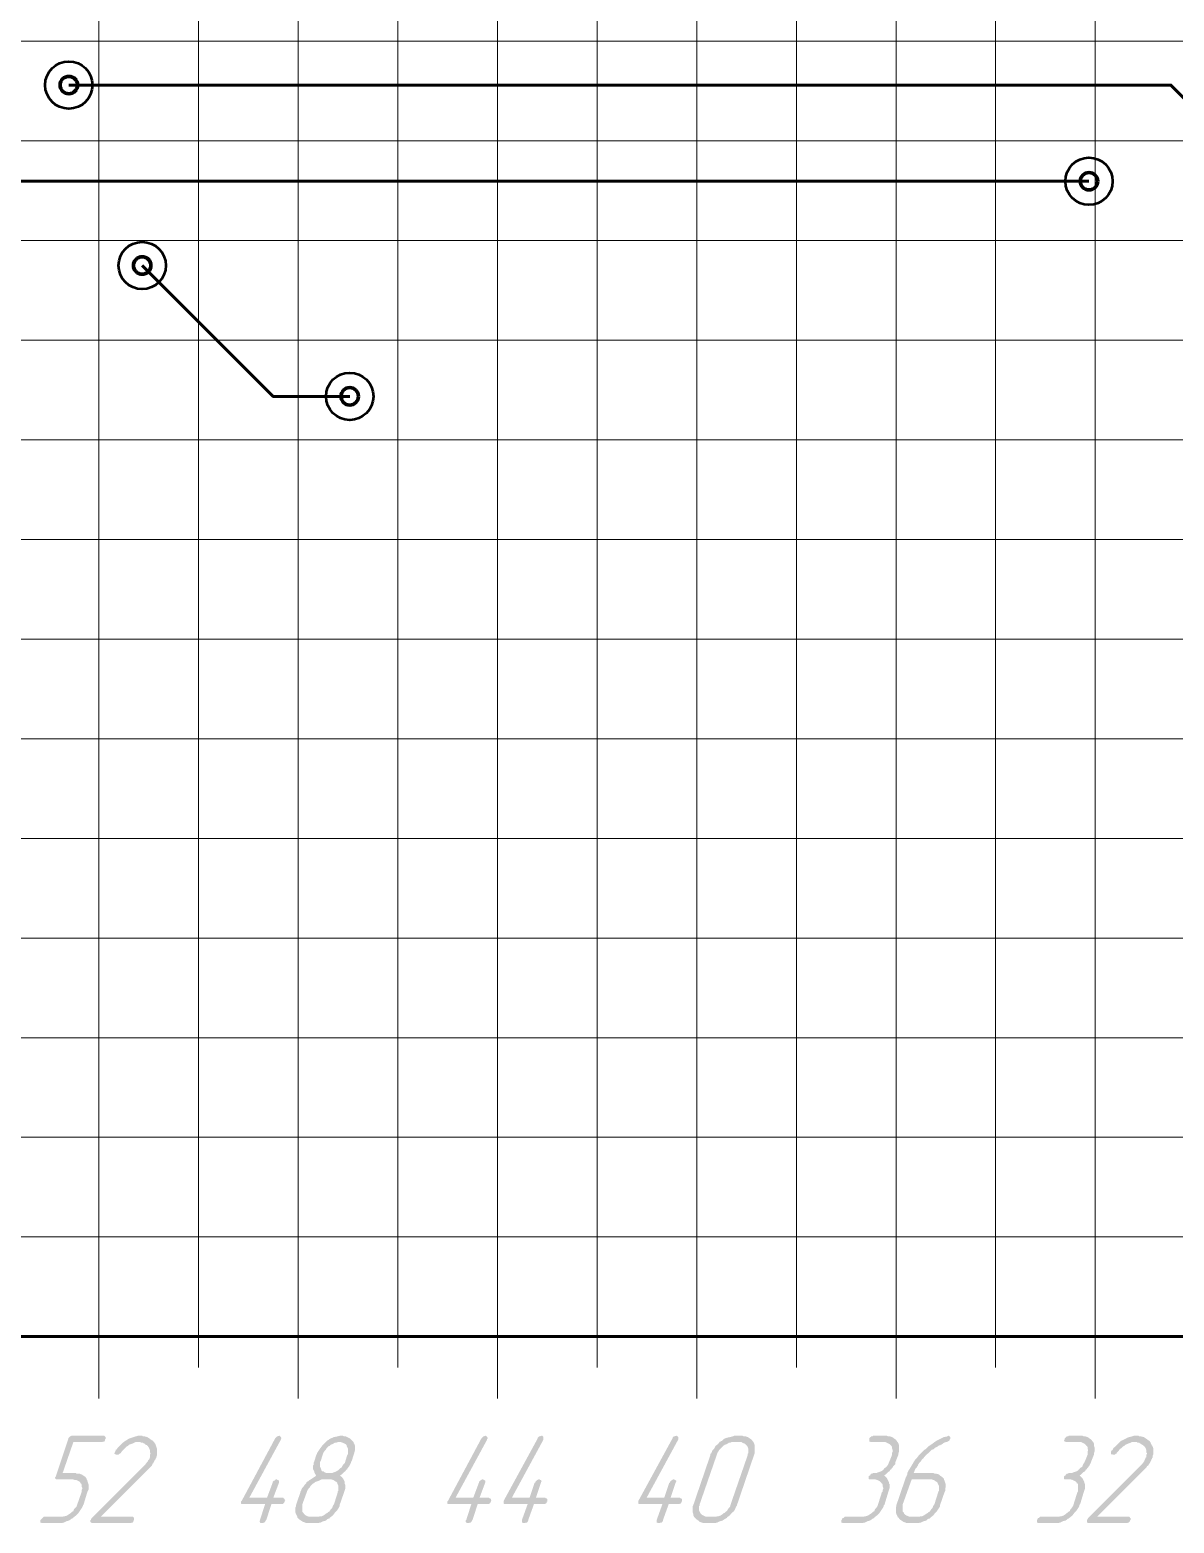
# Model space of a CAD drawing. Extents: x 260 to 1101, y 70 to 664.
# Drawn here: x 903.4 to 949.4, y 394.7 to 454.6 of the extents above; entities that cross this region are included whole.
import ezdxf

# ---------------------------------------------------------------- set-up
doc = ezdxf.new("R2010")
doc.units = 0
doc.header["$MEASUREMENT"] = 0
doc.layers.add('PDF _Геометрия', color=7, linetype='CONTINUOUS')
doc.layers.add('PDF _Сплошная заливка', color=7, linetype='CONTINUOUS')

msp = doc.modelspace()

# ---------------------------------------------------------------- hatches: boundary and pattern name
at = {"layer": 'PDF _Сплошная заливка', "transparency": 33554559}
for points in [[(906.399, 398.168), (906.424, 398.142), (906.45, 398.117), (906.45, 398.117), (906.45, 398.092), (906.45, 398.066), (906.45, 398.041), (906.45, 398.041), (906.424, 398.015), (906.424, 397.99), (906.399, 397.939), (906.373, 397.939), (906.348, 397.939), (906.323, 397.914), (906.272, 397.914), (905.154, 397.914), (904.722, 396.669), (905.256, 396.669), (905.281, 396.644), (905.332, 396.644), (905.408, 396.644), (905.484, 396.618), (905.561, 396.568), (905.637, 396.517), (905.687, 396.441), (905.687, 396.415), (905.713, 396.39), (905.713, 396.364), (905.738, 396.288), (905.764, 396.212), (905.764, 396.11), (905.764, 396.009), (905.738, 395.958), (905.713, 395.907), (905.561, 395.399), (905.561, 395.399), (905.561, 395.399), (905.535, 395.374), (905.535, 395.348), (905.51, 395.298), (905.459, 395.221), (905.408, 395.145), (905.357, 395.069), (905.256, 394.967), (905.154, 394.891), (905.154, 394.891), (905.154, 394.866), (905.129, 394.866), (905.103, 394.84), (905.078, 394.84), (905.052, 394.815), (904.976, 394.764), (904.875, 394.739), (904.773, 394.688), (904.671, 394.663), (904.544, 394.663), (903.909, 394.663), (903.884, 394.663), (903.858, 394.688), (903.833, 394.688), (903.833, 394.688), (903.833, 394.713), (903.833, 394.764), (903.833, 394.79), (903.833, 394.79), (903.858, 394.815), (903.884, 394.84), (903.909, 394.866), (903.909, 394.866), (903.935, 394.891), (903.96, 394.917), (904.011, 394.917), (904.671, 394.917), (904.722, 394.917), (904.773, 394.942), (904.824, 394.942), (904.9, 394.967), (904.976, 395.018), (905.052, 395.069), (905.052, 395.069), (905.078, 395.094), (905.103, 395.12), (905.154, 395.145), (905.179, 395.221), (905.23, 395.272), (905.281, 395.323), (905.306, 395.399), (905.484, 395.907), (905.484, 395.907), (905.484, 395.933), (905.484, 395.983), (905.51, 396.034), (905.51, 396.085), (905.484, 396.136), (905.484, 396.212), (905.459, 396.263), (905.434, 396.263), (905.434, 396.288), (905.408, 396.314), (905.383, 396.339), (905.332, 396.364), (905.281, 396.39), (905.23, 396.39), (905.154, 396.415), (904.494, 396.415), (904.468, 396.415), (904.468, 396.415), (904.443, 396.441), (904.417, 396.466), (904.417, 396.491), (904.443, 396.517), (904.951, 398.041), (904.951, 398.041), (904.951, 398.066), (904.976, 398.092), (904.976, 398.092), (905.002, 398.117), (905.027, 398.142), (905.078, 398.168), (905.129, 398.168), (906.373, 398.168)], [(907.898, 398.168), (907.923, 398.168), (907.949, 398.142), (908.025, 398.142), (908.126, 398.117), (908.203, 398.066), (908.304, 397.99), (908.355, 397.965), (908.38, 397.914), (908.38, 397.914), (908.406, 397.914), (908.406, 397.888), (908.431, 397.863), (908.457, 397.812), (908.482, 397.736), (908.507, 397.66), (908.507, 397.558), (908.507, 397.482), (908.507, 397.431), (908.507, 397.38), (908.482, 397.304), (908.482, 397.304), (908.482, 397.279), (908.457, 397.253), (908.457, 397.228), (908.431, 397.203), (908.406, 397.152), (908.355, 397.05), (908.355, 397.05), (908.33, 397.05), (908.33, 397.025), (908.304, 396.974), (908.279, 396.949), (908.228, 396.898), (908.177, 396.847), (908.126, 396.796), (906.246, 394.917), (907.517, 394.917), (907.542, 394.917), (907.568, 394.891), (907.593, 394.866), (907.593, 394.866), (907.593, 394.84), (907.593, 394.815), (907.593, 394.79), (907.593, 394.79), (907.568, 394.764), (907.568, 394.739), (907.542, 394.688), (907.517, 394.688), (907.491, 394.688), (907.466, 394.663), (907.415, 394.663), (905.916, 394.663), (905.916, 394.663), (905.865, 394.688), (905.865, 394.688), (905.84, 394.713), (905.84, 394.739), (905.84, 394.764), (905.84, 394.79), (905.865, 394.79), (905.865, 394.815), (905.891, 394.866), (907.974, 396.949), (908.05, 397.025), (908.126, 397.126), (908.126, 397.126), (908.126, 397.126), (908.152, 397.152), (908.152, 397.177), (908.203, 397.228), (908.228, 397.304), (908.228, 397.304), (908.228, 397.304), (908.228, 397.355), (908.228, 397.406), (908.253, 397.457), (908.228, 397.507), (908.228, 397.584), (908.203, 397.66), (908.177, 397.711), (908.152, 397.736), (908.152, 397.736), (908.152, 397.761), (908.126, 397.761), (908.126, 397.787), (908.05, 397.812), (907.999, 397.863), (907.974, 397.863), (907.974, 397.863), (907.949, 397.888), (907.923, 397.888), (907.898, 397.888), (907.847, 397.914), (907.745, 397.914), (907.72, 397.914), (907.695, 397.914), (907.644, 397.914), (907.593, 397.888), (907.542, 397.863), (907.466, 397.838), (907.39, 397.812), (907.39, 397.812), (907.364, 397.787), (907.339, 397.761), (907.288, 397.736), (907.237, 397.685), (907.186, 397.634), (907.11, 397.558), (907.059, 397.482), (907.034, 397.482), (907.034, 397.457), (907.009, 397.457), (906.983, 397.431), (906.983, 397.431), (906.958, 397.406), (906.932, 397.406), (906.907, 397.406), (906.907, 397.406), (906.882, 397.406), (906.856, 397.431), (906.831, 397.431), (906.831, 397.431), (906.805, 397.457), (906.805, 397.482), (906.831, 397.533), (906.856, 397.584), (906.856, 397.584), (906.856, 397.584), (906.856, 397.609), (906.882, 397.609), (906.932, 397.685), (906.983, 397.736), (907.059, 397.812), (907.136, 397.888), (907.237, 397.965), (907.339, 398.015), (907.339, 398.015), (907.339, 398.041), (907.364, 398.041), (907.415, 398.066), (907.491, 398.092), (907.568, 398.117), (907.644, 398.142), (907.745, 398.168), (907.821, 398.168), (907.872, 398.168)], [(913.436, 398.168), (913.461, 398.142), (913.487, 398.117), (913.487, 398.117), (913.487, 398.117), (913.512, 398.066), (913.487, 398.041), (913.487, 398.015), (912.217, 395.679), (912.928, 395.679), (913.157, 396.288), (913.157, 396.288), (913.157, 396.314), (913.182, 396.339), (913.207, 396.364), (913.233, 396.364), (913.258, 396.39), (913.284, 396.415), (913.309, 396.415), (913.334, 396.415), (913.334, 396.415), (913.36, 396.39), (913.385, 396.39), (913.411, 396.364), (913.411, 396.364), (913.411, 396.339), (913.411, 396.288), (913.182, 395.679), (913.588, 395.679), (913.588, 395.653), (913.614, 395.653), (913.639, 395.628), (913.639, 395.628), (913.639, 395.602), (913.665, 395.577), (913.639, 395.552), (913.639, 395.526), (913.639, 395.526), (913.614, 395.475), (913.588, 395.45), (913.588, 395.45), (913.563, 395.425), (913.512, 395.425), (913.487, 395.425), (913.106, 395.425), (912.902, 394.79), (912.877, 394.764), (912.877, 394.764), (912.852, 394.713), (912.826, 394.688), (912.826, 394.688), (912.801, 394.688), (912.775, 394.663), (912.725, 394.663), (912.725, 394.663), (912.699, 394.663), (912.674, 394.663), (912.648, 394.688), (912.648, 394.688), (912.648, 394.713), (912.623, 394.739), (912.648, 394.764), (912.648, 394.79), (912.852, 395.425), (911.963, 395.425), (911.937, 395.425), (911.912, 395.425), (911.886, 395.45), (911.886, 395.45), (911.886, 395.475), (911.886, 395.501), (911.886, 395.526), (911.912, 395.552), (913.258, 398.066), (913.258, 398.066), (913.284, 398.092), (913.309, 398.117), (913.334, 398.142), (913.411, 398.168)], [(921.718, 398.168), (921.743, 398.142), (921.769, 398.117), (921.769, 398.117), (921.769, 398.117), (921.794, 398.066), (921.769, 398.041), (921.769, 398.015), (920.499, 395.679), (921.21, 395.679), (921.439, 396.288), (921.439, 396.288), (921.439, 396.314), (921.464, 396.339), (921.489, 396.364), (921.515, 396.364), (921.515, 396.39), (921.565, 396.415), (921.591, 396.415), (921.616, 396.415), (921.616, 396.415), (921.642, 396.39), (921.667, 396.39), (921.667, 396.364), (921.692, 396.364), (921.692, 396.339), (921.692, 396.288), (921.464, 395.679), (921.845, 395.679), (921.87, 395.653), (921.896, 395.653), (921.921, 395.628), (921.921, 395.628), (921.921, 395.602), (921.947, 395.577), (921.921, 395.552), (921.921, 395.526), (921.921, 395.526), (921.896, 395.475), (921.87, 395.45), (921.845, 395.45), (921.845, 395.425), (921.794, 395.425), (921.769, 395.425), (921.388, 395.425), (921.184, 394.79), (921.159, 394.764), (921.159, 394.764), (921.134, 394.713), (921.108, 394.688), (921.083, 394.688), (921.083, 394.688), (921.032, 394.663), (921.007, 394.663), (921.007, 394.663), (920.981, 394.663), (920.956, 394.663), (920.93, 394.688), (920.93, 394.688), (920.905, 394.713), (920.905, 394.739), (920.905, 394.764), (920.93, 394.79), (921.134, 395.425), (920.244, 395.425), (920.219, 395.425), (920.194, 395.425), (920.168, 395.45), (920.168, 395.45), (920.168, 395.475), (920.168, 395.501), (920.168, 395.526), (920.194, 395.552), (921.54, 398.066), (921.54, 398.066), (921.565, 398.092), (921.591, 398.117), (921.616, 398.142), (921.692, 398.168), (921.692, 398.168)], [(923.979, 398.168), (924.004, 398.142), (924.03, 398.117), (924.03, 398.117), (924.03, 398.117), (924.03, 398.066), (924.03, 398.041), (924.03, 398.015), (922.76, 395.679), (923.471, 395.679), (923.674, 396.288), (923.699, 396.288), (923.699, 396.314), (923.725, 396.339), (923.75, 396.364), (923.75, 396.364), (923.776, 396.39), (923.826, 396.415), (923.852, 396.415), (923.852, 396.415), (923.877, 396.415), (923.903, 396.39), (923.928, 396.39), (923.928, 396.364), (923.954, 396.364), (923.954, 396.339), (923.928, 396.288), (923.725, 395.679), (924.106, 395.679), (924.131, 395.653), (924.157, 395.653), (924.182, 395.628), (924.182, 395.628), (924.182, 395.602), (924.182, 395.577), (924.182, 395.552), (924.182, 395.526), (924.157, 395.526), (924.157, 395.475), (924.131, 395.45), (924.106, 395.45), (924.081, 395.425), (924.055, 395.425), (924.004, 395.425), (923.649, 395.425), (923.42, 394.79), (923.42, 394.764), (923.42, 394.764), (923.395, 394.713), (923.369, 394.688), (923.344, 394.688), (923.318, 394.688), (923.293, 394.663), (923.242, 394.663), (923.242, 394.663), (923.242, 394.663), (923.217, 394.663), (923.191, 394.688), (923.166, 394.688), (923.166, 394.713), (923.166, 394.739), (923.166, 394.764), (923.166, 394.79), (923.395, 395.425), (922.505, 395.425), (922.48, 395.425), (922.455, 395.425), (922.429, 395.45), (922.429, 395.45), (922.429, 395.475), (922.429, 395.501), (922.429, 395.526), (922.429, 395.552), (923.801, 398.066), (923.801, 398.066), (923.801, 398.092), (923.826, 398.117), (923.852, 398.142), (923.954, 398.168), (923.954, 398.168)], [(929.39, 398.168), (929.416, 398.142), (929.441, 398.117), (929.441, 398.117), (929.441, 398.117), (929.441, 398.066), (929.441, 398.041), (929.441, 398.015), (928.171, 395.679), (928.882, 395.679), (929.085, 396.288), (929.111, 396.288), (929.111, 396.314), (929.136, 396.339), (929.162, 396.364), (929.162, 396.364), (929.187, 396.39), (929.238, 396.415), (929.263, 396.415), (929.263, 396.415), (929.289, 396.415), (929.314, 396.39), (929.339, 396.39), (929.339, 396.364), (929.365, 396.364), (929.365, 396.339), (929.339, 396.288), (929.136, 395.679), (929.517, 395.679), (929.543, 395.653), (929.568, 395.653), (929.593, 395.628), (929.593, 395.628), (929.593, 395.602), (929.593, 395.577), (929.593, 395.552), (929.593, 395.526), (929.568, 395.526), (929.568, 395.475), (929.543, 395.45), (929.517, 395.45), (929.492, 395.425), (929.466, 395.425), (929.416, 395.425), (929.06, 395.425), (928.831, 394.79), (928.831, 394.764), (928.831, 394.764), (928.806, 394.713), (928.78, 394.688), (928.755, 394.688), (928.73, 394.688), (928.704, 394.663), (928.679, 394.663), (928.653, 394.663), (928.653, 394.663), (928.628, 394.663), (928.603, 394.688), (928.577, 394.688), (928.577, 394.713), (928.577, 394.739), (928.577, 394.764), (928.577, 394.79), (928.806, 395.425), (927.917, 395.425), (927.891, 395.425), (927.866, 395.425), (927.84, 395.45), (927.84, 395.45), (927.84, 395.475), (927.84, 395.501), (927.84, 395.526), (927.84, 395.552), (929.212, 398.066), (929.212, 398.066), (929.212, 398.092), (929.238, 398.117), (929.263, 398.142), (929.365, 398.168), (929.365, 398.168)], [(937.825, 398.168), (937.875, 398.142), (937.952, 398.142), (938.028, 398.117), (938.104, 398.066), (938.18, 398.015), (938.231, 397.939), (938.231, 397.939), (938.256, 397.914), (938.282, 397.863), (938.307, 397.787), (938.307, 397.711), (938.307, 397.634), (938.307, 397.533), (938.282, 397.457), (938.282, 397.406), (938.18, 397.152), (938.155, 397.076), (938.155, 397.025), (938.104, 396.974), (938.104, 396.974), (938.104, 396.974), (938.079, 396.949), (938.053, 396.898), (938.002, 396.847), (938.002, 396.822), (937.977, 396.822), (937.952, 396.796), (937.926, 396.745), (937.875, 396.72), (937.825, 396.669), (937.774, 396.618), (937.697, 396.568), (937.723, 396.568), (937.723, 396.568), (937.748, 396.542), (937.774, 396.517), (937.825, 396.466), (937.85, 396.415), (937.875, 396.364), (937.901, 396.314), (937.901, 396.288), (937.901, 396.263), (937.926, 396.237), (937.926, 396.187), (937.926, 396.136), (937.926, 396.06), (937.901, 395.983), (937.875, 395.907), (937.723, 395.399), (937.723, 395.399), (937.723, 395.399), (937.697, 395.374), (937.697, 395.348), (937.672, 395.298), (937.621, 395.221), (937.57, 395.145), (937.52, 395.069), (937.418, 394.967), (937.316, 394.891), (937.316, 394.891), (937.316, 394.866), (937.291, 394.866), (937.266, 394.84), (937.24, 394.84), (937.215, 394.815), (937.139, 394.764), (937.037, 394.739), (936.935, 394.688), (936.834, 394.663), (936.707, 394.663), (936.072, 394.663), (936.046, 394.663), (936.021, 394.688), (935.995, 394.688), (935.995, 394.688), (935.995, 394.713), (935.995, 394.764), (935.995, 394.79), (935.995, 394.79), (936.021, 394.815), (936.021, 394.84), (936.046, 394.866), (936.072, 394.866), (936.097, 394.891), (936.122, 394.917), (936.173, 394.917), (936.834, 394.917), (936.885, 394.917), (936.935, 394.942), (936.986, 394.942), (937.062, 394.967), (937.139, 395.018), (937.215, 395.069), (937.215, 395.069), (937.24, 395.094), (937.266, 395.12), (937.316, 395.145), (937.342, 395.221), (937.393, 395.272), (937.443, 395.348), (937.469, 395.425), (937.621, 395.907), (937.647, 395.933), (937.647, 395.958), (937.647, 395.983), (937.672, 396.034), (937.672, 396.085), (937.647, 396.161), (937.647, 396.212), (937.621, 396.263), (937.596, 396.263), (937.596, 396.288), (937.57, 396.314), (937.545, 396.339), (937.494, 396.364), (937.443, 396.39), (937.367, 396.415), (937.291, 396.415), (937.164, 396.415), (937.139, 396.415), (937.113, 396.415), (937.088, 396.441), (937.088, 396.441), (937.088, 396.466), (937.088, 396.491), (937.088, 396.542), (937.088, 396.542), (937.113, 396.568), (937.139, 396.568), (937.164, 396.618), (937.164, 396.618), (937.189, 396.644), (937.215, 396.644), (937.266, 396.669), (937.291, 396.669), (937.342, 396.669), (937.393, 396.669), (937.443, 396.695), (937.52, 396.72), (937.596, 396.745), (937.672, 396.796), (937.672, 396.822), (937.697, 396.822), (937.723, 396.872), (937.774, 396.898), (937.825, 396.949), (937.875, 397.025), (937.901, 397.101), (937.926, 397.152), (938.028, 397.406), (938.028, 397.431), (938.028, 397.457), (938.028, 397.482), (938.053, 397.533), (938.053, 397.584), (938.028, 397.66), (938.028, 397.711), (938.002, 397.761), (938.002, 397.761), (937.977, 397.787), (937.952, 397.812), (937.926, 397.838), (937.875, 397.863), (937.825, 397.888), (937.774, 397.914), (937.697, 397.914), (937.189, 397.914), (937.164, 397.914), (937.139, 397.939), (937.113, 397.939), (937.113, 397.939), (937.113, 397.965), (937.113, 397.99), (937.113, 398.041), (937.113, 398.041), (937.113, 398.066), (937.139, 398.092), (937.164, 398.117), (937.189, 398.117), (937.189, 398.142), (937.24, 398.142), (937.266, 398.168), (937.799, 398.168)], [(945.675, 398.168), (945.725, 398.142), (945.802, 398.142), (945.878, 398.117), (945.954, 398.066), (946.03, 398.015), (946.081, 397.939), (946.081, 397.939), (946.106, 397.914), (946.132, 397.863), (946.132, 397.787), (946.157, 397.711), (946.157, 397.634), (946.157, 397.533), (946.132, 397.457), (946.132, 397.406), (946.03, 397.152), (946.005, 397.076), (945.979, 397.025), (945.954, 396.974), (945.954, 396.974), (945.954, 396.974), (945.929, 396.949), (945.903, 396.898), (945.852, 396.847), (945.852, 396.822), (945.827, 396.822), (945.802, 396.796), (945.776, 396.745), (945.725, 396.72), (945.675, 396.669), (945.624, 396.618), (945.548, 396.568), (945.548, 396.568), (945.573, 396.568), (945.598, 396.542), (945.624, 396.517), (945.675, 396.466), (945.7, 396.415), (945.725, 396.364), (945.751, 396.314), (945.751, 396.288), (945.751, 396.263), (945.776, 396.237), (945.776, 396.187), (945.776, 396.136), (945.776, 396.06), (945.751, 395.983), (945.725, 395.907), (945.573, 395.399), (945.573, 395.399), (945.548, 395.399), (945.548, 395.374), (945.548, 395.348), (945.522, 395.298), (945.471, 395.221), (945.42, 395.145), (945.344, 395.069), (945.268, 394.967), (945.166, 394.891), (945.166, 394.891), (945.166, 394.866), (945.141, 394.866), (945.116, 394.84), (945.09, 394.84), (945.065, 394.815), (944.989, 394.764), (944.887, 394.739), (944.785, 394.688), (944.684, 394.663), (944.557, 394.663), (943.922, 394.663), (943.896, 394.663), (943.871, 394.688), (943.845, 394.688), (943.845, 394.688), (943.845, 394.713), (943.845, 394.764), (943.845, 394.79), (943.845, 394.79), (943.871, 394.815), (943.871, 394.84), (943.896, 394.866), (943.922, 394.866), (943.947, 394.891), (943.972, 394.917), (944.023, 394.917), (944.684, 394.917), (944.735, 394.917), (944.785, 394.942), (944.836, 394.942), (944.912, 394.967), (944.989, 395.018), (945.039, 395.069), (945.065, 395.069), (945.09, 395.094), (945.116, 395.12), (945.166, 395.145), (945.192, 395.221), (945.243, 395.272), (945.294, 395.348), (945.319, 395.425), (945.471, 395.907), (945.497, 395.933), (945.497, 395.958), (945.497, 395.983), (945.497, 396.034), (945.497, 396.085), (945.497, 396.161), (945.497, 396.212), (945.471, 396.263), (945.446, 396.263), (945.446, 396.288), (945.42, 396.314), (945.395, 396.339), (945.344, 396.364), (945.294, 396.39), (945.217, 396.415), (945.141, 396.415), (945.014, 396.415), (944.989, 396.415), (944.963, 396.415), (944.938, 396.441), (944.938, 396.441), (944.938, 396.466), (944.938, 396.491), (944.938, 396.542), (944.938, 396.542), (944.963, 396.568), (944.989, 396.568), (945.014, 396.618), (945.014, 396.618), (945.039, 396.644), (945.065, 396.644), (945.116, 396.669), (945.141, 396.669), (945.192, 396.669), (945.243, 396.669), (945.294, 396.695), (945.37, 396.72), (945.446, 396.745), (945.522, 396.796), (945.522, 396.822), (945.548, 396.822), (945.573, 396.872), (945.624, 396.898), (945.675, 396.949), (945.7, 397.025), (945.751, 397.101), (945.776, 397.152), (945.878, 397.406), (945.878, 397.431), (945.878, 397.457), (945.878, 397.482), (945.878, 397.533), (945.903, 397.584), (945.878, 397.66), (945.878, 397.711), (945.852, 397.761), (945.827, 397.761), (945.827, 397.787), (945.802, 397.812), (945.776, 397.838), (945.725, 397.863), (945.675, 397.888), (945.624, 397.914), (945.548, 397.914), (945.039, 397.914), (945.014, 397.914), (944.989, 397.939), (944.963, 397.939), (944.963, 397.939), (944.938, 397.965), (944.938, 397.99), (944.963, 398.041), (944.963, 398.041), (944.963, 398.066), (944.989, 398.092), (945.014, 398.117), (945.014, 398.117), (945.039, 398.142), (945.09, 398.142), (945.116, 398.168), (945.649, 398.168)], [(947.885, 398.168), (947.936, 398.168), (947.961, 398.142), (948.037, 398.142), (948.139, 398.117), (948.215, 398.066), (948.317, 397.99), (948.367, 397.965), (948.393, 397.914), (948.393, 397.914), (948.393, 397.914), (948.418, 397.888), (948.418, 397.863), (948.444, 397.812), (948.494, 397.736), (948.52, 397.66), (948.52, 397.558), (948.52, 397.482), (948.52, 397.431), (948.494, 397.38), (948.494, 397.304), (948.494, 397.304), (948.469, 397.279), (948.469, 397.253), (948.444, 397.228), (948.444, 397.203), (948.418, 397.152), (948.367, 397.05), (948.367, 397.05), (948.342, 397.05), (948.342, 397.025), (948.317, 396.974), (948.266, 396.949), (948.24, 396.898), (948.19, 396.847), (948.139, 396.796), (946.259, 394.917), (947.529, 394.917), (947.554, 394.917), (947.58, 394.891), (947.58, 394.866), (947.605, 394.866), (947.605, 394.84), (947.605, 394.815), (947.605, 394.79), (947.605, 394.79), (947.58, 394.764), (947.58, 394.739), (947.529, 394.688), (947.529, 394.688), (947.504, 394.688), (947.478, 394.663), (947.428, 394.663), (945.929, 394.663), (945.903, 394.663), (945.878, 394.688), (945.852, 394.688), (945.852, 394.713), (945.852, 394.739), (945.852, 394.764), (945.852, 394.79), (945.852, 394.79), (945.878, 394.815), (945.903, 394.866), (947.986, 396.949), (948.063, 397.025), (948.139, 397.126), (948.139, 397.126), (948.139, 397.126), (948.164, 397.152), (948.164, 397.177), (948.19, 397.228), (948.215, 397.304), (948.215, 397.304), (948.24, 397.304), (948.24, 397.355), (948.24, 397.406), (948.266, 397.457), (948.24, 397.507), (948.24, 397.584), (948.215, 397.66), (948.19, 397.711), (948.164, 397.736), (948.164, 397.736), (948.164, 397.761), (948.139, 397.761), (948.113, 397.787), (948.063, 397.812), (947.986, 397.863), (947.986, 397.863), (947.986, 397.863), (947.961, 397.888), (947.936, 397.888), (947.885, 397.888), (947.859, 397.914), (947.758, 397.914), (947.732, 397.914), (947.707, 397.914), (947.656, 397.914), (947.605, 397.888), (947.529, 397.863), (947.478, 397.838), (947.402, 397.812), (947.402, 397.812), (947.377, 397.787), (947.351, 397.761), (947.3, 397.736), (947.25, 397.685), (947.173, 397.634), (947.123, 397.558), (947.046, 397.482), (947.046, 397.482), (947.046, 397.457), (947.021, 397.457), (946.996, 397.431), (946.996, 397.431), (946.97, 397.406), (946.945, 397.406), (946.919, 397.406), (946.919, 397.406), (946.894, 397.406), (946.869, 397.431), (946.843, 397.431), (946.818, 397.431), (946.818, 397.457), (946.818, 397.482), (946.818, 397.533), (946.843, 397.584), (946.843, 397.584), (946.869, 397.584), (946.869, 397.609), (946.894, 397.609), (946.919, 397.685), (946.996, 397.736), (947.072, 397.812), (947.148, 397.888), (947.224, 397.965), (947.326, 398.015), (947.351, 398.015), (947.351, 398.041), (947.377, 398.041), (947.428, 398.066), (947.478, 398.092), (947.554, 398.117), (947.656, 398.142), (947.732, 398.168), (947.834, 398.168)]]:
    msp.add_hatch(color=256, dxfattribs=at).paths.add_polyline_path(points)
h = msp.add_hatch(color=256, dxfattribs=at)
h.paths.add_polyline_path([(915.824, 397.914), (915.799, 397.914), (915.773, 397.914), (915.697, 397.888), (915.646, 397.888), (915.57, 397.838), (915.494, 397.812), (915.443, 397.761), (915.418, 397.761), (915.392, 397.736), (915.367, 397.711), (915.316, 397.66), (915.291, 397.609), (915.24, 397.558), (915.189, 397.482), (915.163, 397.406), (915.087, 397.152), (915.087, 397.152), (915.062, 397.126), (915.062, 397.076), (915.062, 397.025), (915.062, 396.974), (915.062, 396.923), (915.087, 396.872), (915.113, 396.796), (915.113, 396.796), (915.113, 396.796), (915.138, 396.745), (915.189, 396.745), (915.214, 396.72), (915.265, 396.695), (915.341, 396.669), (915.418, 396.669), (915.443, 396.669), (915.494, 396.669), (915.545, 396.669), (915.595, 396.695), (915.672, 396.72), (915.722, 396.745), (915.799, 396.796), (915.824, 396.822), (915.824, 396.822), (915.875, 396.872), (915.926, 396.898), (915.951, 396.949), (916.002, 397.025), (916.053, 397.076), (916.078, 397.152), (916.154, 397.406), (916.18, 397.431), (916.18, 397.457), (916.18, 397.482), (916.18, 397.533), (916.18, 397.584), (916.18, 397.66), (916.154, 397.711), (916.129, 397.761), (916.129, 397.761), (916.129, 397.787), (916.103, 397.812), (916.078, 397.838), (916.027, 397.863), (915.976, 397.888), (915.9, 397.914)], flags=0)
h.paths.add_polyline_path([(915.443, 396.415), (915.163, 396.415), (915.113, 396.415), (915.062, 396.39), (915.011, 396.364), (914.935, 396.339), (914.859, 396.314), (914.808, 396.263), (914.782, 396.263), (914.757, 396.237), (914.732, 396.212), (914.681, 396.161), (914.655, 396.11), (914.605, 396.06), (914.554, 395.983), (914.528, 395.907), (914.351, 395.425), (914.351, 395.399), (914.351, 395.374), (914.351, 395.348), (914.351, 395.298), (914.351, 395.247), (914.351, 395.171), (914.351, 395.12), (914.401, 395.069), (914.401, 395.069), (914.401, 395.044), (914.427, 395.018), (914.452, 394.993), (914.503, 394.967), (914.554, 394.942), (914.63, 394.917), (914.681, 394.917), (914.986, 394.917), (915.011, 394.917), (915.062, 394.942), (915.138, 394.942), (915.189, 394.967), (915.265, 395.018), (915.341, 395.069), (915.367, 395.069), (915.367, 395.094), (915.418, 395.12), (915.443, 395.145), (915.494, 395.221), (915.545, 395.272), (915.57, 395.348), (915.621, 395.425), (915.773, 395.907), (915.773, 395.933), (915.799, 395.958), (915.799, 395.983), (915.799, 396.034), (915.799, 396.085), (915.799, 396.161), (915.773, 396.212), (915.748, 396.263), (915.748, 396.263), (915.748, 396.288), (915.722, 396.314), (915.672, 396.339), (915.646, 396.364), (915.595, 396.39), (915.519, 396.415)], flags=0)
h.paths.add_polyline_path([(915.976, 398.168), (916.027, 398.142), (916.103, 398.142), (916.154, 398.117), (916.256, 398.066), (916.307, 398.015), (916.383, 397.939), (916.383, 397.939), (916.383, 397.939), (916.408, 397.914), (916.408, 397.888), (916.434, 397.838), (916.459, 397.787), (916.459, 397.761), (916.459, 397.711), (916.459, 397.584), (916.434, 397.482), (916.408, 397.406), (916.332, 397.152), (916.332, 397.152), (916.307, 397.126), (916.307, 397.101), (916.281, 397.05), (916.256, 396.999), (916.231, 396.949), (916.154, 396.847), (916.154, 396.822), (916.129, 396.822), (916.103, 396.796), (916.078, 396.745), (916.027, 396.72), (915.976, 396.669), (915.926, 396.618), (915.849, 396.568), (915.849, 396.568), (915.875, 396.568), (915.9, 396.542), (915.926, 396.517), (915.976, 396.466), (916.002, 396.415), (916.027, 396.364), (916.053, 396.314), (916.053, 396.288), (916.053, 396.263), (916.053, 396.237), (916.078, 396.187), (916.078, 396.136), (916.078, 396.06), (916.053, 395.983), (916.027, 395.907), (915.849, 395.399), (915.849, 395.399), (915.849, 395.399), (915.849, 395.374), (915.849, 395.348), (915.824, 395.298), (915.773, 395.221), (915.722, 395.145), (915.646, 395.069), (915.57, 394.967), (915.468, 394.891), (915.468, 394.891), (915.443, 394.866), (915.443, 394.866), (915.418, 394.84), (915.392, 394.84), (915.341, 394.815), (915.291, 394.764), (915.189, 394.739), (915.087, 394.688), (914.96, 394.663), (914.859, 394.663), (914.579, 394.663), (914.554, 394.663), (914.503, 394.663), (914.452, 394.688), (914.376, 394.713), (914.3, 394.764), (914.224, 394.815), (914.147, 394.891), (914.147, 394.891), (914.147, 394.917), (914.122, 394.967), (914.097, 395.018), (914.071, 395.094), (914.071, 395.196), (914.071, 395.298), (914.097, 395.348), (914.097, 395.399), (914.274, 395.907), (914.274, 395.933), (914.3, 395.933), (914.3, 395.983), (914.325, 396.034), (914.351, 396.085), (914.401, 396.136), (914.452, 396.212), (914.503, 396.263), (914.503, 396.288), (914.528, 396.314), (914.579, 396.339), (914.63, 396.39), (914.681, 396.415), (914.757, 396.466), (914.833, 396.517), (914.909, 396.568), (914.909, 396.568), (914.884, 396.593), (914.884, 396.618), (914.859, 396.644), (914.833, 396.695), (914.833, 396.72), (914.808, 396.771), (914.782, 396.822), (914.782, 396.847), (914.782, 396.847), (914.782, 396.898), (914.782, 396.923), (914.782, 396.974), (914.808, 397.025), (914.808, 397.101), (914.833, 397.152), (914.909, 397.406), (914.909, 397.431), (914.909, 397.431), (914.935, 397.431), (914.935, 397.457), (914.96, 397.507), (915.011, 397.584), (915.062, 397.66), (915.138, 397.761), (915.214, 397.838), (915.316, 397.939), (915.316, 397.939), (915.341, 397.965), (915.367, 397.99), (915.418, 398.015), (915.443, 398.041), (915.494, 398.066), (915.621, 398.117), (915.748, 398.142), (915.849, 398.168), (915.951, 398.168)], flags=0)
h = msp.add_hatch(color=256, dxfattribs=at)
h.paths.add_polyline_path([(931.905, 397.914), (931.626, 397.914), (931.575, 397.914), (931.524, 397.888), (931.473, 397.888), (931.397, 397.838), (931.321, 397.812), (931.245, 397.761), (931.245, 397.761), (931.219, 397.736), (931.194, 397.711), (931.143, 397.66), (931.092, 397.609), (931.067, 397.558), (931.016, 397.482), (930.991, 397.406), (930.305, 395.425), (930.305, 395.399), (930.305, 395.374), (930.279, 395.348), (930.279, 395.298), (930.279, 395.247), (930.279, 395.171), (930.305, 395.12), (930.33, 395.069), (930.33, 395.069), (930.355, 395.044), (930.381, 395.018), (930.406, 394.993), (930.457, 394.967), (930.508, 394.942), (930.559, 394.917), (930.635, 394.917), (930.914, 394.917), (930.965, 394.917), (931.016, 394.942), (931.067, 394.942), (931.143, 394.967), (931.219, 395.018), (931.27, 395.069), (931.296, 395.069), (931.321, 395.094), (931.346, 395.12), (931.397, 395.145), (931.423, 395.196), (931.473, 395.272), (931.524, 395.323), (931.55, 395.425), (932.236, 397.406), (932.236, 397.431), (932.236, 397.457), (932.261, 397.482), (932.261, 397.533), (932.261, 397.584), (932.261, 397.634), (932.236, 397.711), (932.21, 397.761), (932.21, 397.761), (932.185, 397.787), (932.159, 397.812), (932.134, 397.838), (932.083, 397.863), (932.032, 397.888), (931.981, 397.914)], flags=0)
h.paths.add_polyline_path([(932.032, 398.168), (932.083, 398.142), (932.159, 398.142), (932.236, 398.117), (932.312, 398.066), (932.388, 398.015), (932.439, 397.939), (932.439, 397.939), (932.464, 397.914), (932.489, 397.863), (932.515, 397.787), (932.515, 397.711), (932.515, 397.634), (932.515, 397.533), (932.515, 397.482), (932.489, 397.406), (931.804, 395.399), (931.804, 395.399), (931.804, 395.399), (931.804, 395.374), (931.778, 395.348), (931.753, 395.298), (931.727, 395.221), (931.677, 395.145), (931.6, 395.069), (931.499, 394.967), (931.397, 394.891), (931.397, 394.891), (931.397, 394.866), (931.372, 394.866), (931.346, 394.84), (931.321, 394.84), (931.296, 394.815), (931.219, 394.764), (931.118, 394.739), (931.016, 394.688), (930.914, 394.663), (930.787, 394.663), (930.508, 394.663), (930.508, 394.663), (930.457, 394.663), (930.381, 394.688), (930.305, 394.713), (930.254, 394.764), (930.178, 394.815), (930.102, 394.891), (930.102, 394.891), (930.076, 394.917), (930.051, 394.967), (930.051, 395.018), (930.025, 395.094), (930.025, 395.196), (930.025, 395.298), (930.025, 395.348), (930.051, 395.399), (930.737, 397.406), (930.737, 397.431), (930.737, 397.431), (930.737, 397.457), (930.762, 397.457), (930.787, 397.507), (930.813, 397.584), (930.889, 397.66), (930.94, 397.761), (931.041, 397.838), (931.118, 397.939), (931.143, 397.939), (931.143, 397.939), (931.168, 397.965), (931.194, 397.965), (931.219, 397.99), (931.245, 398.015), (931.321, 398.066), (931.397, 398.092), (931.524, 398.117), (931.626, 398.142), (931.677, 398.168)], flags=0)
h = msp.add_hatch(color=256, dxfattribs=at)
h.paths.add_polyline_path([(939.552, 396.415), (938.815, 396.415), (938.46, 395.425), (938.46, 395.399), (938.46, 395.374), (938.46, 395.348), (938.46, 395.298), (938.46, 395.247), (938.46, 395.171), (938.46, 395.12), (938.51, 395.069), (938.51, 395.069), (938.51, 395.044), (938.536, 395.018), (938.561, 394.993), (938.612, 394.967), (938.663, 394.942), (938.739, 394.917), (938.79, 394.917), (939.095, 394.917), (939.12, 394.917), (939.171, 394.942), (939.247, 394.942), (939.298, 394.967), (939.374, 395.018), (939.45, 395.069), (939.476, 395.069), (939.476, 395.094), (939.527, 395.12), (939.552, 395.145), (939.603, 395.221), (939.654, 395.272), (939.679, 395.348), (939.73, 395.425), (939.882, 395.907), (939.882, 395.933), (939.908, 395.958), (939.908, 395.983), (939.908, 396.034), (939.908, 396.085), (939.908, 396.161), (939.882, 396.212), (939.857, 396.263), (939.857, 396.263), (939.857, 396.288), (939.831, 396.314), (939.781, 396.339), (939.755, 396.364), (939.704, 396.39), (939.628, 396.415)], flags=0)
h.paths.add_polyline_path([(940.314, 398.168), (940.34, 398.142), (940.365, 398.117), (940.365, 398.117), (940.365, 398.092), (940.365, 398.066), (940.365, 398.041), (940.365, 398.041), (940.34, 398.015), (940.34, 397.99), (940.314, 397.965), (940.314, 397.965), (940.314, 397.965), (940.263, 397.939), (940.238, 397.914), (940.187, 397.914), (940.111, 397.888), (940.009, 397.812), (939.984, 397.812), (939.984, 397.812), (939.959, 397.787), (939.933, 397.787), (939.882, 397.761), (939.857, 397.736), (939.755, 397.685), (939.755, 397.685), (939.73, 397.66), (939.704, 397.634), (939.628, 397.609), (939.577, 397.558), (939.501, 397.482), (939.425, 397.431), (939.349, 397.355), (939.349, 397.33), (939.323, 397.33), (939.298, 397.279), (939.273, 397.253), (939.222, 397.203), (939.171, 397.126), (939.12, 397.076), (939.069, 396.999), (939.069, 396.999), (939.069, 396.974), (939.044, 396.949), (939.019, 396.898), (938.968, 396.847), (938.942, 396.796), (938.917, 396.72), (938.891, 396.669), (939.679, 396.669), (939.704, 396.669), (939.755, 396.644), (939.806, 396.644), (939.908, 396.618), (939.959, 396.568), (940.035, 396.517), (940.111, 396.441), (940.111, 396.441), (940.111, 396.415), (940.136, 396.364), (940.162, 396.288), (940.187, 396.212), (940.187, 396.136), (940.162, 396.034), (940.162, 395.958), (940.136, 395.907), (939.959, 395.399), (939.959, 395.399), (939.959, 395.399), (939.959, 395.374), (939.959, 395.348), (939.933, 395.298), (939.882, 395.221), (939.831, 395.145), (939.755, 395.069), (939.679, 394.967), (939.577, 394.891), (939.577, 394.891), (939.552, 394.866), (939.552, 394.866), (939.527, 394.84), (939.501, 394.84), (939.45, 394.815), (939.4, 394.764), (939.298, 394.739), (939.196, 394.688), (939.069, 394.663), (938.968, 394.663), (938.688, 394.663), (938.663, 394.663), (938.612, 394.663), (938.561, 394.688), (938.485, 394.713), (938.409, 394.764), (938.333, 394.815), (938.282, 394.891), (938.256, 394.891), (938.256, 394.917), (938.231, 394.967), (938.206, 395.018), (938.18, 395.094), (938.18, 395.196), (938.18, 395.298), (938.206, 395.348), (938.206, 395.399), (938.587, 396.517), (938.587, 396.517), (938.612, 396.542), (938.612, 396.568), (938.637, 396.618), (938.637, 396.669), (938.663, 396.72), (938.688, 396.771), (938.739, 396.847), (938.815, 396.974), (938.917, 397.152), (938.968, 397.228), (939.044, 397.304), (939.12, 397.406), (939.196, 397.482), (939.196, 397.482), (939.222, 397.507), (939.247, 397.533), (939.273, 397.558), (939.298, 397.584), (939.374, 397.634), (939.425, 397.685), (939.476, 397.736), (939.552, 397.787), (939.628, 397.838), (939.73, 397.914), (939.806, 397.965), (940.009, 398.066), (940.111, 398.117), (940.238, 398.142), (940.289, 398.168), (940.289, 398.168)], flags=0)

# ---------------------------------------------------------------- linework, layer by layer
at = {"layer": 'PDF _Геометрия', "lineweight": 60}
msp.add_lwpolyline([(1010.201, 562.151), (770.156, 562.151), (770.156, 402.151), (1010.201, 402.151)], close=True, dxfattribs=at)
msp.add_lwpolyline([(1010.201, 562.151), (770.156, 562.151), (770.156, 402.151), (1010.201, 402.151)], close=True, dxfattribs=at)
at = {"layer": 'PDF _Геометрия', "lineweight": 20}
for points in [[(1011.441, 402.151), (1010.201, 402.151), (1010.201, 562.151), (770.156, 562.151), (770.156, 402.151), (1010.201, 402.151), (1012.681, 402.151)], [(906.181, 399.671), (906.181, 402.151), (906.181, 562.151)], [(910.182, 400.911), (910.182, 402.151), (910.182, 562.151)], [(914.183, 399.671), (914.183, 402.151), (914.183, 562.151)], [(918.184, 400.911), (918.184, 402.151), (918.184, 562.151)], [(922.184, 399.671), (922.184, 402.151), (922.184, 562.151)], [(926.185, 400.911), (926.185, 402.151), (926.185, 562.151)], [(930.186, 399.671), (930.186, 402.151), (930.186, 562.151)], [(934.187, 400.911), (934.187, 402.151), (934.187, 562.151)], [(938.187, 399.671), (938.187, 402.151), (938.187, 562.151)], [(942.188, 400.911), (942.188, 402.151), (942.188, 562.151)], [(946.189, 399.671), (946.189, 402.151), (946.189, 562.151)], [(770.156, 454.151), (1010.201, 454.151), (1011.441, 454.151)], [(770.156, 450.151), (1010.201, 450.151), (1012.681, 450.151)], [(770.156, 446.151), (1010.201, 446.151), (1011.441, 446.151)], [(770.156, 442.151), (1010.201, 442.151), (1012.681, 442.151)], [(770.156, 438.151), (1010.201, 438.151), (1011.441, 438.151)], [(770.156, 434.151), (1010.201, 434.151), (1012.681, 434.151)], [(770.156, 430.151), (1010.201, 430.151), (1011.441, 430.151)], [(770.156, 426.151), (1010.201, 426.151), (1012.681, 426.151)], [(770.156, 422.151), (1010.201, 422.151), (1011.441, 422.151)], [(770.156, 418.151), (1010.201, 418.151), (1012.681, 418.151)], [(770.156, 414.151), (1010.201, 414.151), (1011.441, 414.151)], [(770.156, 410.151), (1010.201, 410.151), (1012.681, 410.151)], [(770.156, 406.151), (1010.201, 406.151), (1011.441, 406.151)], [(906.181, 400.911), (906.181, 402.151)], [(914.183, 400.911), (914.183, 402.151)], [(922.184, 400.911), (922.184, 402.151)], [(930.186, 400.911), (930.186, 402.151)], [(938.187, 400.911), (938.187, 402.151)], [(946.189, 400.911), (946.189, 402.151)]]:
    msp.add_lwpolyline(points, dxfattribs=at)
at = {"layer": 'PDF _Геометрия', "lineweight": 60}
for points in [[(904.971, 452.395), (949.225, 452.395), (985.196, 416.431)], [(886.722, 448.534), (945.936, 448.534)], [(907.918, 445.151), (913.171, 439.898), (916.251, 439.898)]]:
    msp.add_lwpolyline(points, dxfattribs=at)
at = {"layer": 'PDF _Геометрия', "lineweight": 50}
for centre in [(904.971, 452.395), (945.936, 448.534), (907.918, 445.15), (916.251, 439.898)]:
    msp.add_circle(centre, 0.95, dxfattribs=at)
at = {"layer": 'PDF _Геометрия', "color": 7, "lineweight": 70, "true_color": 0xffffff}
for centre in [(904.971, 452.395), (945.936, 448.534), (907.918, 445.151), (916.251, 439.898)]:
    msp.add_circle(centre, 0.35, dxfattribs=at)

doc.saveas('drawing.dxf')
